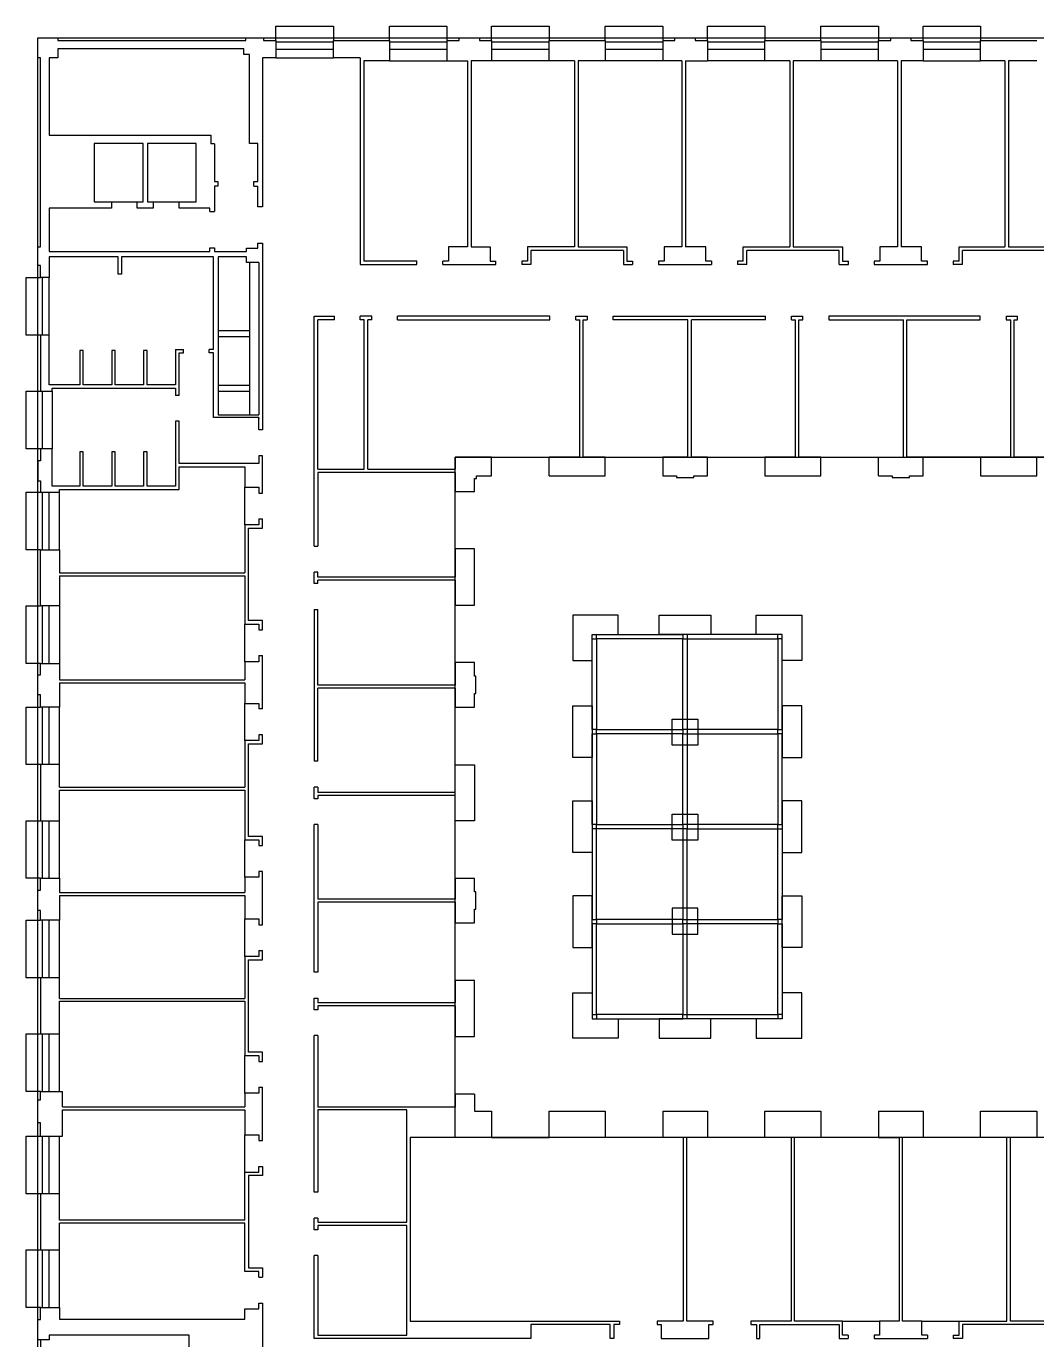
# Model space of a CAD drawing. Header units: millimetres. Extents: x -80 to 60, y -33 to 210.
# Drawn here: x -79.83 to -44.71, y 164.02 to 209.67 of the extents above; entities that cross this region are included whole.
import ezdxf

# ---------------------------------------------------------------- set-up
doc = ezdxf.new("R2010")
doc.units = ezdxf.units.MM
doc.header["$MEASUREMENT"] = 0
doc.linetypes.add('HIDDEN', pattern=[9.525, 6.35, -3.175])
doc.layers.add('M', color=7, linetype='Continuous')
doc.layers.add('valid_area', color=140, linetype='Continuous')

msp = doc.modelspace()

# ---------------------------------------------------------------- linework, layer by layer
at = {"layer": 'M'}
for p, q in [((-71.158, 209.171), (-71.158, 209.671)), ((-71.158, 209.671), (-69.158, 209.671)), ((-69.158, 209.671), (-69.158, 209.171)), ((-67.208, 209.671), (-65.208, 209.671)), ((-67.208, 209.171), (-67.208, 209.671)), ((-65.208, 209.671), (-65.208, 209.171)), ((-63.658, 209.671), (-61.658, 209.671)), ((-63.658, 209.171), (-63.658, 209.671)), ((-61.658, 209.671), (-61.658, 209.171)), ((-59.708, 209.671), (-57.708, 209.671)), ((-59.708, 209.171), (-59.708, 209.671)), ((-57.708, 209.671), (-57.708, 209.171)), ((-56.158, 209.171), (-56.158, 209.671)), ((-56.158, 209.671), (-54.158, 209.671)), ((-54.158, 209.671), (-54.158, 209.171)), ((-52.208, 209.171), (-52.208, 209.671)), ((-52.208, 209.671), (-50.208, 209.671)), ((-50.208, 209.671), (-50.208, 209.171)), ((-48.658, 209.171), (-48.658, 209.671)), ((-48.658, 209.671), (-46.658, 209.671)), ((-46.658, 209.671), (-46.658, 209.171)), ((-79.433, 209.271), (-78.733, 209.271)), ((-79.433, 208.571), (-79.433, 209.271)), ((-78.733, 209.271), (-72.203, 209.271)), ((-78.733, 209.271), (-78.733, 209.171)), ((-78.733, 209.171), (-72.203, 209.171)), ((-72.203, 209.171), (-72.203, 209.271)), ((-72.203, 209.271), (-71.583, 209.271)), ((-71.583, 209.271), (-71.583, 209.171)), ((-71.583, 209.171), (-71.158, 209.171)), ((-71.158, 209.171), (-71.158, 208.571)), ((-69.158, 209.121), (-71.158, 209.121)), ((-69.158, 209.171), (-67.208, 209.171)), ((-69.158, 208.571), (-69.158, 209.171)), ((-67.208, 209.171), (-67.208, 208.471)), ((-65.208, 209.121), (-67.208, 209.121)), ((-65.208, 209.171), (-64.783, 209.171)), ((-65.208, 209.171), (-65.208, 208.471)), ((-64.783, 209.271), (-64.083, 209.271)), ((-64.783, 209.171), (-64.783, 209.271)), ((-64.083, 209.271), (-64.083, 209.171)), ((-64.083, 209.171), (-63.658, 209.171)), ((-63.658, 209.171), (-63.658, 208.471)), ((-61.658, 209.121), (-63.658, 209.121)), ((-61.658, 209.171), (-59.708, 209.171)), ((-61.658, 208.471), (-61.658, 209.171)), ((-59.708, 209.171), (-59.708, 208.471)), ((-57.708, 209.121), (-59.708, 209.121)), ((-57.708, 209.171), (-57.283, 209.171)), ((-57.708, 209.171), (-57.708, 208.471)), ((-57.283, 209.271), (-56.583, 209.271)), ((-57.283, 209.171), (-57.283, 209.271)), ((-56.583, 209.271), (-56.583, 209.171)), ((-56.583, 209.171), (-56.158, 209.171)), ((-56.158, 209.171), (-56.158, 208.471)), ((-54.158, 209.121), (-56.158, 209.121)), ((-54.158, 209.171), (-52.208, 209.171)), ((-54.158, 208.471), (-54.158, 209.171)), ((-52.208, 209.171), (-52.208, 208.471)), ((-50.208, 209.121), (-52.208, 209.121)), ((-50.208, 209.171), (-49.783, 209.171)), ((-50.208, 208.471), (-50.208, 209.171)), ((-49.783, 209.271), (-49.083, 209.271)), ((-49.783, 209.171), (-49.783, 209.271)), ((-49.083, 209.271), (-49.083, 209.171)), ((-49.083, 209.171), (-48.658, 209.171)), ((-48.658, 209.171), (-48.658, 208.471)), ((-46.658, 209.121), (-48.658, 209.121)), ((-46.658, 209.171), (-44.708, 209.171)), ((-46.658, 208.471), (-46.658, 209.171)), ((-78.733, 208.891), (-78.733, 208.571)), ((-72.273, 208.891), (-78.733, 208.891)), ((-72.273, 208.691), (-72.273, 208.891)), ((-72.073, 208.691), (-72.273, 208.691)), ((-72.073, 205.591), (-72.073, 208.691)), ((-71.158, 208.871), (-69.158, 208.871)), ((-67.208, 208.871), (-65.208, 208.871)), ((-63.658, 208.871), (-61.658, 208.871)), ((-59.708, 208.871), (-57.708, 208.871)), ((-56.158, 208.871), (-54.158, 208.871)), ((-52.208, 208.871), (-50.208, 208.871)), ((-48.658, 208.871), (-46.658, 208.871)), ((-79.433, 202.001), (-79.433, 208.571)), ((-79.333, 208.571), (-79.433, 208.571)), ((-79.333, 202.001), (-79.333, 208.571)), ((-78.733, 208.571), (-79.033, 208.571)), ((-79.033, 208.571), (-79.033, 205.891)), ((-71.623, 208.571), (-71.623, 203.391)), ((-71.158, 208.571), (-71.623, 208.571)), ((-71.158, 208.571), (-69.158, 208.571)), ((-68.223, 208.571), (-69.158, 208.571)), ((-68.223, 208.571), (-68.223, 201.391)), ((-68.103, 208.471), (-68.103, 201.511)), ((-67.208, 208.471), (-68.103, 208.471)), ((-67.208, 208.471), (-65.208, 208.471)), ((-65.208, 208.471), (-64.493, 208.471)), ((-64.493, 208.471), (-64.493, 202.001)), ((-64.373, 208.471), (-64.373, 202.001)), ((-63.658, 208.471), (-64.373, 208.471)), ((-61.658, 208.471), (-63.658, 208.471)), ((-60.773, 208.471), (-61.658, 208.471)), ((-60.773, 208.471), (-60.773, 202.001)), ((-60.653, 208.471), (-60.653, 202.001)), ((-59.708, 208.471), (-60.653, 208.471)), ((-57.708, 208.471), (-59.708, 208.471)), ((-57.043, 208.471), (-57.708, 208.471)), ((-57.043, 208.471), (-57.043, 202.001)), ((-56.923, 208.471), (-56.923, 202.001)), ((-56.923, 208.471), (-56.158, 208.471)), ((-54.158, 208.471), (-56.158, 208.471)), ((-53.293, 208.471), (-54.158, 208.471)), ((-53.293, 208.471), (-53.293, 202.001)), ((-53.173, 208.471), (-53.173, 202.001)), ((-52.208, 208.471), (-53.173, 208.471)), ((-50.208, 208.471), (-52.208, 208.471)), ((-49.543, 208.471), (-50.208, 208.471)), ((-49.543, 208.471), (-49.543, 202.001)), ((-49.423, 208.471), (-49.423, 202.001)), ((-48.658, 208.471), (-49.423, 208.471)), ((-48.658, 208.471), (-46.658, 208.471)), ((-45.813, 208.471), (-46.658, 208.471)), ((-45.813, 208.471), (-45.813, 202.001)), ((-45.693, 208.471), (-45.693, 202.001)), ((-44.708, 208.471), (-45.693, 208.471)), ((-79.033, 205.891), (-73.423, 205.891)), ((-73.423, 205.891), (-73.423, 205.584)), ((-73.293, 205.584), (-73.423, 205.584)), ((-73.293, 205.584), (-73.293, 204.279)), ((-71.783, 205.591), (-72.073, 205.591)), ((-71.783, 204.279), (-71.783, 205.591)), ((-73.293, 204.279), (-73.179, 204.279)), ((-73.293, 204.119), (-73.293, 203.233)), ((-73.179, 204.119), (-73.293, 204.119)), ((-73.179, 204.279), (-73.179, 204.119)), ((-71.919, 204.279), (-71.783, 204.279)), ((-71.919, 204.119), (-71.919, 204.279)), ((-71.919, 204.119), (-71.783, 204.119)), ((-71.783, 203.391), (-71.783, 204.119)), ((-79.033, 203.346), (-79.033, 201.846)), ((-76.873, 203.346), (-79.033, 203.346)), ((-76.873, 203.566), (-75.973, 203.566)), ((-76.873, 203.566), (-76.873, 203.346)), ((-75.973, 203.566), (-75.773, 203.566)), ((-75.973, 203.346), (-75.973, 203.566)), ((-75.423, 203.346), (-75.973, 203.346)), ((-75.623, 203.566), (-75.423, 203.566)), ((-75.423, 203.566), (-74.523, 203.566)), ((-75.423, 203.566), (-75.423, 203.346)), ((-74.523, 203.346), (-74.523, 203.566)), ((-73.453, 203.346), (-74.523, 203.346)), ((-73.453, 203.233), (-73.453, 203.346)), ((-73.453, 203.233), (-73.293, 203.233)), ((-71.623, 203.391), (-71.783, 203.391)), ((-79.433, 202.001), (-79.333, 202.001)), ((-79.433, 201.361), (-79.433, 202.001)), ((-79.033, 201.846), (-73.453, 201.846)), ((-73.453, 201.973), (-73.293, 201.973)), ((-73.453, 201.846), (-73.453, 201.973)), ((-73.293, 201.973), (-73.293, 201.846)), ((-73.293, 201.846), (-72.183, 201.846)), ((-72.183, 201.958), (-71.783, 201.958)), ((-72.183, 201.846), (-72.183, 201.958)), ((-71.783, 202.131), (-71.623, 202.131)), ((-71.783, 201.958), (-71.783, 202.131)), ((-71.623, 202.131), (-71.623, 195.643)), ((-65.158, 202.001), (-65.158, 201.511)), ((-64.493, 202.001), (-65.158, 202.001)), ((-64.373, 202.001), (-63.708, 202.001)), ((-63.708, 202.001), (-63.708, 201.511)), ((-62.409, 202.001), (-62.409, 201.511)), ((-60.773, 202.001), (-62.408, 202.001)), ((-62.289, 201.881), (-62.289, 201.391)), ((-59.078, 201.881), (-62.289, 201.881)), ((-60.653, 202.001), (-58.958, 202.001)), ((-59.078, 201.881), (-59.078, 201.391)), ((-58.958, 202.001), (-58.958, 201.511)), ((-57.658, 202.001), (-57.658, 201.511)), ((-57.043, 202.001), (-57.658, 202.001)), ((-56.208, 202.001), (-56.923, 202.001)), ((-56.208, 201.511), (-56.208, 202.001)), ((-54.909, 202.001), (-53.293, 202.001)), ((-54.909, 201.511), (-54.909, 202.001)), ((-54.789, 201.391), (-54.789, 201.881)), ((-51.577, 201.881), (-54.789, 201.881)), ((-53.173, 202.001), (-51.458, 202.001)), ((-51.577, 201.391), (-51.577, 201.881)), ((-51.458, 202.001), (-51.457, 201.511)), ((-49.543, 202.001), (-50.158, 202.001)), ((-50.158, 202.001), (-50.158, 201.511)), ((-48.708, 202.001), (-49.423, 202.001)), ((-48.708, 201.511), (-48.708, 202.001)), ((-47.409, 202.001), (-45.813, 202.001)), ((-47.409, 201.511), (-47.409, 202.001)), ((-47.289, 201.391), (-47.289, 201.881)), ((-44.077, 201.881), (-47.289, 201.881)), ((-45.693, 202.001), (-43.957, 202.001)), ((-79.333, 201.361), (-79.433, 201.361)), ((-79.333, 200.936), (-79.333, 201.361)), ((-76.643, 201.656), (-79.033, 201.656)), ((-79.033, 201.656), (-79.033, 200.936)), ((-76.643, 201.056), (-76.643, 201.656)), ((-76.523, 201.656), (-76.523, 201.056)), ((-73.323, 201.656), (-76.523, 201.656)), ((-73.323, 198.436), (-73.323, 201.656)), ((-72.058, 196.171), (-72.058, 201.458)), ((-68.223, 201.391), (-66.257, 201.391)), ((-66.257, 201.511), (-68.103, 201.511)), ((-66.257, 201.391), (-66.257, 201.511)), ((-65.357, 201.391), (-65.357, 201.511)), ((-65.158, 201.511), (-65.357, 201.511)), ((-65.357, 201.391), (-63.509, 201.391)), ((-63.708, 201.511), (-63.509, 201.511)), ((-63.509, 201.391), (-63.509, 201.511)), ((-62.609, 201.511), (-62.609, 201.391)), ((-62.409, 201.511), (-62.609, 201.511)), ((-62.289, 201.391), (-62.609, 201.391)), ((-59.078, 201.391), (-58.757, 201.391)), ((-58.958, 201.511), (-58.757, 201.511)), ((-58.757, 201.511), (-58.757, 201.391)), ((-57.658, 201.511), (-57.857, 201.511)), ((-57.857, 201.511), (-57.857, 201.391)), ((-57.857, 201.391), (-56.009, 201.391)), ((-56.009, 201.511), (-56.208, 201.511)), ((-56.009, 201.511), (-56.009, 201.391)), ((-54.909, 201.511), (-55.109, 201.511)), ((-55.109, 201.511), (-55.109, 201.391)), ((-54.789, 201.391), (-55.109, 201.391)), ((-51.577, 201.391), (-51.257, 201.391)), ((-51.457, 201.511), (-51.257, 201.511)), ((-51.257, 201.391), (-51.257, 201.511)), ((-50.357, 201.511), (-50.357, 201.391)), ((-50.158, 201.511), (-50.357, 201.511)), ((-50.357, 201.391), (-48.509, 201.391)), ((-48.509, 201.511), (-48.708, 201.511)), ((-48.509, 201.391), (-48.509, 201.511)), ((-47.409, 201.511), (-47.609, 201.511)), ((-47.609, 201.511), (-47.609, 201.391)), ((-47.289, 201.391), (-47.609, 201.391)), ((-79.833, 200.936), (-79.333, 200.936)), ((-79.833, 198.936), (-79.833, 200.936)), ((-79.033, 200.936), (-79.333, 200.936)), ((-79.283, 200.936), (-79.283, 198.936)), ((-79.033, 198.936), (-79.033, 200.936)), ((-76.523, 201.056), (-76.643, 201.056)), ((-69.823, 199.591), (-69.123, 199.591)), ((-69.823, 191.601), (-69.823, 199.591)), ((-69.123, 199.471), (-69.123, 199.591)), ((-68.223, 199.471), (-68.223, 199.591)), ((-67.823, 199.591), (-68.223, 199.591)), ((-67.823, 199.471), (-67.823, 199.591)), ((-61.633, 199.591), (-66.923, 199.591)), ((-66.923, 199.471), (-66.923, 199.591)), ((-61.633, 199.471), (-61.633, 199.591)), ((-60.733, 199.591), (-60.333, 199.591)), ((-60.733, 199.471), (-60.733, 199.591)), ((-60.333, 199.591), (-60.333, 199.471)), ((-59.433, 199.591), (-54.133, 199.591)), ((-59.433, 199.471), (-59.433, 199.591)), ((-54.133, 199.471), (-54.133, 199.591)), ((-53.233, 199.471), (-53.233, 199.591)), ((-53.233, 199.591), (-52.833, 199.591)), ((-52.833, 199.471), (-52.833, 199.591)), ((-51.933, 199.591), (-51.933, 199.471)), ((-46.671, 199.591), (-51.933, 199.591)), ((-46.671, 199.471), (-46.671, 199.591)), ((-45.771, 199.591), (-45.371, 199.591)), ((-45.771, 199.591), (-45.771, 199.471)), ((-45.371, 199.471), (-45.371, 199.591)), ((-72.058, 199.081), (-73.158, 199.081)), ((-69.123, 199.471), (-69.703, 199.471)), ((-69.703, 194.281), (-69.703, 199.471)), ((-68.083, 199.471), (-68.223, 199.471)), ((-68.083, 194.281), (-68.083, 199.471)), ((-67.963, 194.281), (-67.963, 199.471)), ((-67.823, 199.471), (-67.963, 199.471)), ((-66.923, 199.471), (-61.633, 199.471)), ((-60.733, 199.471), (-60.593, 199.471)), ((-60.593, 194.691), (-60.593, 199.471)), ((-60.473, 199.471), (-60.333, 199.471)), ((-60.473, 194.691), (-60.473, 199.471)), ((-56.833, 199.471), (-59.433, 199.471)), ((-56.833, 194.691), (-56.833, 199.471)), ((-54.133, 199.471), (-56.713, 199.471)), ((-56.713, 194.691), (-56.713, 199.471)), ((-53.233, 199.471), (-53.093, 199.471)), ((-53.093, 194.691), (-53.093, 199.471)), ((-52.973, 194.691), (-52.973, 199.471)), ((-52.973, 199.471), (-52.833, 199.471)), ((-51.933, 199.471), (-49.343, 199.471)), ((-49.343, 194.691), (-49.343, 199.471)), ((-49.223, 199.471), (-46.671, 199.471)), ((-49.223, 194.691), (-49.223, 199.471)), ((-45.771, 199.471), (-45.613, 199.471)), ((-45.613, 194.691), (-45.613, 199.471)), ((-45.493, 194.691), (-45.493, 199.471)), ((-45.493, 199.471), (-45.371, 199.471)), ((-79.333, 198.936), (-79.833, 198.936)), ((-79.333, 198.936), (-79.333, 196.986)), ((-79.033, 198.936), (-79.333, 198.936)), ((-79.033, 197.206), (-79.033, 198.936)), ((-72.058, 198.881), (-73.158, 198.881)), ((-77.853, 198.406), (-77.973, 198.406)), ((-77.973, 198.406), (-77.973, 197.206)), ((-77.853, 197.206), (-77.853, 198.406)), ((-76.863, 198.406), (-76.863, 197.206)), ((-76.743, 198.406), (-76.863, 198.406)), ((-76.743, 197.206), (-76.743, 198.406)), ((-75.633, 198.406), (-75.753, 198.406)), ((-75.753, 198.406), (-75.753, 197.206)), ((-75.633, 197.206), (-75.633, 198.406)), ((-74.643, 198.436), (-74.643, 197.206)), ((-74.643, 198.436), (-74.373, 198.436)), ((-74.523, 198.316), (-74.373, 198.316)), ((-74.523, 196.841), (-74.523, 198.316)), ((-74.373, 198.316), (-74.373, 198.436)), ((-73.473, 198.316), (-73.473, 198.436)), ((-73.323, 198.436), (-73.473, 198.436)), ((-73.323, 198.316), (-73.473, 198.316)), ((-73.323, 196.071), (-73.323, 198.316)), ((-79.833, 196.986), (-79.333, 196.986)), ((-79.833, 194.986), (-79.833, 196.986)), ((-79.333, 196.986), (-78.933, 196.986)), ((-79.283, 196.986), (-79.283, 194.986)), ((-77.973, 197.206), (-79.033, 197.206)), ((-78.933, 197.096), (-74.643, 197.096)), ((-78.933, 196.986), (-78.933, 197.096)), ((-78.933, 196.986), (-78.933, 194.986)), ((-76.863, 197.206), (-77.853, 197.206)), ((-75.753, 197.206), (-76.743, 197.206)), ((-74.643, 197.206), (-75.633, 197.206)), ((-74.643, 197.096), (-74.643, 196.841)), ((-74.523, 196.841), (-74.643, 196.841)), ((-72.058, 197.181), (-73.158, 197.181)), ((-72.058, 196.981), (-73.158, 196.981)), ((-74.643, 195.941), (-74.643, 193.686)), ((-74.523, 195.941), (-74.643, 195.941)), ((-74.523, 194.471), (-74.523, 195.941)), ((-71.743, 196.071), (-73.323, 196.071)), ((-71.743, 196.071), (-71.743, 196.043)), ((-71.743, 195.643), (-71.743, 196.071)), ((-71.623, 195.643), (-71.743, 195.643)), ((-79.333, 194.986), (-79.833, 194.986)), ((-78.933, 194.986), (-79.333, 194.986)), ((-79.333, 194.986), (-79.333, 194.571)), ((-78.933, 193.686), (-78.933, 194.986)), ((-79.433, 194.571), (-79.433, 193.871)), ((-79.333, 194.571), (-79.433, 194.571)), ((-77.973, 194.886), (-77.973, 193.686)), ((-77.853, 194.886), (-77.973, 194.886)), ((-77.853, 193.686), (-77.853, 194.886)), ((-76.743, 194.886), (-76.863, 194.886)), ((-76.863, 194.886), (-76.863, 193.686)), ((-76.743, 193.686), (-76.743, 194.886)), ((-75.753, 194.886), (-75.753, 193.686)), ((-75.633, 194.886), (-75.753, 194.886)), ((-75.633, 193.686), (-75.633, 194.886)), ((-71.743, 194.471), (-74.523, 194.471)), ((-71.743, 194.743), (-71.743, 194.471)), ((-71.623, 194.743), (-71.743, 194.743)), ((-71.623, 193.446), (-71.623, 194.743)), ((-64.923, 194.691), (-64.923, 194.281)), ((-63.658, 194.691), (-64.923, 194.691)), ((-63.658, 194.691), (-61.658, 194.691)), ((-63.658, 194.041), (-63.658, 194.691)), ((-60.593, 194.691), (-61.658, 194.691)), ((-61.658, 194.041), (-61.658, 194.691)), ((-59.708, 194.691), (-60.473, 194.691)), ((-59.708, 194.041), (-59.708, 194.691)), ((-59.708, 194.691), (-57.708, 194.691)), ((-57.708, 194.691), (-57.708, 194.041)), ((-56.833, 194.691), (-57.708, 194.691)), ((-56.158, 194.691), (-56.713, 194.691)), ((-56.158, 194.041), (-56.158, 194.691)), ((-56.158, 194.691), (-54.158, 194.691)), ((-54.158, 194.691), (-54.158, 194.041)), ((-53.093, 194.691), (-54.158, 194.691)), ((-52.208, 194.691), (-52.973, 194.691)), ((-52.208, 194.041), (-52.208, 194.691)), ((-52.208, 194.691), (-50.208, 194.691)), ((-50.208, 194.041), (-50.208, 194.691)), ((-50.208, 194.691), (-49.343, 194.691)), ((-48.658, 194.691), (-49.223, 194.691)), ((-48.658, 194.041), (-48.658, 194.691)), ((-46.658, 194.691), (-48.658, 194.691)), ((-46.658, 194.691), (-46.658, 194.041)), ((-45.613, 194.691), (-46.658, 194.691)), ((-44.708, 194.691), (-45.493, 194.691)), ((-44.708, 194.041), (-44.708, 194.691)), ((-42.708, 194.691), (-44.708, 194.691)), ((-74.523, 194.356), (-72.233, 194.356)), ((-74.523, 193.576), (-74.523, 194.356)), ((-72.233, 194.356), (-72.233, 193.656)), ((-69.703, 194.281), (-68.083, 194.281)), ((-69.703, 194.161), (-69.703, 191.601)), ((-64.923, 194.161), (-69.703, 194.161)), ((-67.963, 194.281), (-64.923, 194.281)), ((-64.923, 194.161), (-64.923, 193.506)), ((-64.183, 193.951), (-64.183, 194.041)), ((-64.183, 194.041), (-63.658, 194.041)), ((-61.658, 194.041), (-59.708, 194.041)), ((-57.708, 194.041), (-57.233, 194.041)), ((-57.233, 194.041), (-57.233, 193.991)), ((-56.633, 194.041), (-56.158, 194.041)), ((-56.633, 193.991), (-56.633, 194.041)), ((-54.158, 194.041), (-52.208, 194.041)), ((-50.208, 194.041), (-49.733, 194.041)), ((-49.733, 194.041), (-49.733, 193.991)), ((-49.133, 194.041), (-48.658, 194.041)), ((-49.133, 193.991), (-49.133, 194.041)), ((-46.658, 194.041), (-44.708, 194.041)), ((-79.433, 193.871), (-79.333, 193.871)), ((-79.333, 193.871), (-79.333, 193.476)), ((-77.973, 193.686), (-78.933, 193.686)), ((-78.673, 193.476), (-78.673, 193.576)), ((-78.673, 193.576), (-74.523, 193.576)), ((-76.863, 193.686), (-77.853, 193.686)), ((-75.753, 193.686), (-76.743, 193.686)), ((-74.643, 193.686), (-75.633, 193.686)), ((-72.233, 193.656), (-71.743, 193.656)), ((-71.743, 193.656), (-71.743, 193.446)), ((-64.253, 193.951), (-64.183, 193.951)), ((-64.253, 193.506), (-64.253, 193.951)), ((-57.233, 193.991), (-56.633, 193.991)), ((-49.733, 193.991), (-49.133, 193.991)), ((-79.833, 193.476), (-79.333, 193.476)), ((-79.833, 191.476), (-79.833, 193.476)), ((-79.333, 193.476), (-78.673, 193.476)), ((-79.283, 193.476), (-79.283, 191.476)), ((-79.033, 191.476), (-79.033, 193.476)), ((-78.673, 191.476), (-78.673, 193.476)), ((-71.743, 193.446), (-71.623, 193.446)), ((-64.923, 191.506), (-64.923, 193.506)), ((-64.923, 193.506), (-64.253, 193.506)), ((-72.233, 192.346), (-72.233, 190.676)), ((-71.743, 192.346), (-72.233, 192.346)), ((-72.113, 192.226), (-71.623, 192.226)), ((-72.113, 189.016), (-72.113, 192.226)), ((-71.743, 192.546), (-71.623, 192.546)), ((-71.743, 192.546), (-71.743, 192.346)), ((-71.623, 192.226), (-71.623, 192.546)), ((-79.333, 191.476), (-79.833, 191.476)), ((-79.333, 191.476), (-78.673, 191.476)), ((-79.333, 189.526), (-79.333, 191.476)), ((-78.673, 191.476), (-78.673, 190.676)), ((-69.823, 191.601), (-69.703, 191.601)), ((-64.923, 191.506), (-64.923, 190.521)), ((-64.253, 191.506), (-64.923, 191.506)), ((-64.253, 189.556), (-64.253, 191.506)), ((-78.673, 190.676), (-72.233, 190.676)), ((-78.673, 190.576), (-78.673, 189.526)), ((-78.673, 190.576), (-72.233, 190.576)), ((-72.233, 190.576), (-72.233, 188.896)), ((-69.823, 190.301), (-69.823, 190.701)), ((-69.703, 190.701), (-69.823, 190.701)), ((-69.703, 190.521), (-69.703, 190.701)), ((-64.923, 190.521), (-69.703, 190.521)), ((-64.923, 190.421), (-69.703, 190.421)), ((-69.703, 190.301), (-69.703, 190.421)), ((-64.923, 190.421), (-64.923, 189.556)), ((-69.703, 190.301), (-69.823, 190.301)), ((-79.833, 189.526), (-79.333, 189.526)), ((-79.833, 187.526), (-79.833, 189.526)), ((-78.673, 189.526), (-79.333, 189.526)), ((-79.283, 189.526), (-79.283, 187.526)), ((-79.033, 187.526), (-79.033, 189.526)), ((-78.673, 189.526), (-78.673, 187.526)), ((-64.923, 187.556), (-64.923, 189.556)), ((-64.923, 189.556), (-64.253, 189.556)), ((-71.623, 189.016), (-72.113, 189.016)), ((-71.623, 188.696), (-71.623, 189.016)), ((-69.823, 189.401), (-69.703, 189.401)), ((-69.823, 189.401), (-69.823, 184.125)), ((-69.703, 186.771), (-69.703, 189.401)), ((-60.838, 189.208), (-60.838, 187.628)), ((-59.258, 189.208), (-60.838, 189.208)), ((-59.258, 188.528), (-59.258, 189.208)), ((-57.833, 189.208), (-56.033, 189.208)), ((-57.833, 188.528), (-57.833, 189.208)), ((-56.033, 189.208), (-56.033, 188.528)), ((-54.458, 189.208), (-52.878, 189.208)), ((-54.458, 188.528), (-54.458, 189.208)), ((-52.878, 189.208), (-52.878, 187.628)), ((-72.233, 188.896), (-71.743, 188.896)), ((-71.743, 188.896), (-71.743, 188.696)), ((-71.743, 188.696), (-71.623, 188.696)), ((-60.158, 188.528), (-59.258, 188.528)), ((-60.158, 187.628), (-60.158, 188.528)), ((-60.158, 188.378), (-60.008, 188.378)), ((-60.158, 185.228), (-60.158, 188.378)), ((-60.008, 188.378), (-60.008, 188.528)), ((-60.008, 188.528), (-57.008, 188.528)), ((-57.008, 188.378), (-60.008, 188.378)), ((-60.008, 188.378), (-60.008, 185.228)), ((-56.033, 188.528), (-57.833, 188.528)), ((-57.008, 188.528), (-57.008, 188.378)), ((-57.008, 188.378), (-56.858, 188.378)), ((-57.008, 185.228), (-57.008, 188.378)), ((-56.858, 188.528), (-56.858, 188.378)), ((-53.708, 188.528), (-56.858, 188.528)), ((-56.858, 188.378), (-53.708, 188.378)), ((-56.858, 188.378), (-56.858, 185.228)), ((-53.558, 188.528), (-54.458, 188.528)), ((-53.708, 188.378), (-53.708, 188.528)), ((-53.708, 188.378), (-53.708, 185.228)), ((-53.558, 188.378), (-53.708, 188.378)), ((-53.558, 187.628), (-53.558, 188.528)), ((-53.558, 185.228), (-53.558, 188.378)), ((-71.743, 187.796), (-71.743, 187.586)), ((-71.743, 187.796), (-71.623, 187.796)), ((-71.623, 185.946), (-71.623, 187.796)), ((-60.838, 187.628), (-60.158, 187.628)), ((-52.878, 187.628), (-53.558, 187.628)), ((-79.333, 187.526), (-79.833, 187.526)), ((-79.333, 187.526), (-78.673, 187.526)), ((-79.333, 187.131), (-79.333, 187.526)), ((-78.673, 187.526), (-78.673, 186.956)), ((-71.743, 187.586), (-72.233, 187.586)), ((-72.233, 187.586), (-72.233, 186.956)), ((-64.923, 187.556), (-64.923, 186.771)), ((-64.253, 187.556), (-64.923, 187.556)), ((-64.253, 187.081), (-64.253, 187.556)), ((-79.433, 187.131), (-79.333, 187.131)), ((-79.433, 186.431), (-79.433, 187.131)), ((-78.673, 186.956), (-72.233, 186.956)), ((-78.673, 186.856), (-72.233, 186.856)), ((-78.673, 186.856), (-78.673, 186.011)), ((-72.233, 186.856), (-72.233, 186.136)), ((-64.923, 186.771), (-69.703, 186.771)), ((-64.203, 187.081), (-64.253, 187.081)), ((-64.203, 186.481), (-64.203, 187.081)), ((-79.333, 186.431), (-79.433, 186.431)), ((-79.333, 186.011), (-79.333, 186.431)), ((-64.923, 186.671), (-69.703, 186.671)), ((-69.703, 184.125), (-69.703, 186.671)), ((-64.923, 186.671), (-64.923, 186.006)), ((-64.253, 186.481), (-64.203, 186.481)), ((-64.253, 186.006), (-64.253, 186.481)), ((-79.833, 186.011), (-79.333, 186.011)), ((-79.833, 184.011), (-79.833, 186.011)), ((-78.673, 186.011), (-79.333, 186.011)), ((-79.283, 186.011), (-79.283, 184.011)), ((-79.033, 184.011), (-79.033, 186.011)), ((-78.673, 184.011), (-78.673, 186.011)), ((-72.233, 186.136), (-71.743, 186.136)), ((-71.743, 186.136), (-71.743, 185.946)), ((-71.623, 185.946), (-71.743, 185.946)), ((-64.923, 186.006), (-64.253, 186.006)), ((-64.923, 184.006), (-64.923, 186.006)), ((-60.838, 186.053), (-60.158, 186.053)), ((-60.838, 184.253), (-60.838, 186.053)), ((-60.158, 186.053), (-60.158, 184.253)), ((-52.878, 186.053), (-53.558, 186.053)), ((-53.558, 186.053), (-53.558, 184.253)), ((-52.878, 184.253), (-52.878, 186.053)), ((-57.383, 185.589), (-56.483, 185.589)), ((-57.383, 184.689), (-57.383, 185.589)), ((-56.483, 185.589), (-56.483, 184.689)), ((-71.623, 185.046), (-71.743, 185.046)), ((-71.743, 185.046), (-71.743, 184.846)), ((-71.623, 184.726), (-71.623, 185.046)), ((-60.008, 185.228), (-60.158, 185.228)), ((-60.158, 185.078), (-60.008, 185.078)), ((-60.158, 181.928), (-60.158, 185.078)), ((-60.008, 185.078), (-60.008, 185.228)), ((-60.008, 185.228), (-57.008, 185.228)), ((-57.008, 185.078), (-60.008, 185.078)), ((-60.008, 185.078), (-60.008, 181.928)), ((-56.858, 185.228), (-57.008, 185.228)), ((-57.008, 185.228), (-57.008, 185.078)), ((-57.008, 185.078), (-56.858, 185.078)), ((-57.008, 181.928), (-57.008, 185.078)), ((-56.858, 185.228), (-56.858, 185.078)), ((-53.708, 185.228), (-56.858, 185.228)), ((-56.858, 185.078), (-56.858, 181.928)), ((-56.858, 185.078), (-53.708, 185.078)), ((-53.708, 185.228), (-53.558, 185.228)), ((-53.708, 185.078), (-53.708, 185.228)), ((-53.708, 185.078), (-53.708, 181.928)), ((-53.558, 185.078), (-53.708, 185.078)), ((-53.558, 181.928), (-53.558, 185.078)), ((-72.233, 184.846), (-72.233, 183.226)), ((-71.743, 184.846), (-72.233, 184.846)), ((-72.113, 181.516), (-72.113, 184.726)), ((-72.113, 184.726), (-71.623, 184.726)), ((-56.483, 184.689), (-57.383, 184.689)), ((-79.333, 184.011), (-79.833, 184.011)), ((-79.333, 184.011), (-79.333, 182.061)), ((-78.673, 184.011), (-79.333, 184.011)), ((-78.673, 183.226), (-78.673, 184.011)), ((-69.703, 184.125), (-69.823, 184.125)), ((-64.923, 184.006), (-64.253, 184.006)), ((-64.923, 183.041), (-64.923, 184.006)), ((-64.253, 184.006), (-64.253, 182.056)), ((-60.158, 184.253), (-60.838, 184.253)), ((-53.558, 184.253), (-52.878, 184.253)), ((-78.673, 183.226), (-72.233, 183.226)), ((-78.673, 182.061), (-78.673, 183.126)), ((-78.673, 183.126), (-72.233, 183.126)), ((-72.233, 183.126), (-72.233, 181.396)), ((-69.823, 182.825), (-69.823, 183.225)), ((-69.703, 183.225), (-69.823, 183.225)), ((-69.703, 183.225), (-69.703, 183.041)), ((-69.703, 182.825), (-69.823, 182.825)), ((-64.923, 183.041), (-69.703, 183.041)), ((-69.703, 182.941), (-69.703, 182.825)), ((-64.923, 182.941), (-69.703, 182.941)), ((-64.923, 182.056), (-64.923, 182.941)), ((-60.838, 182.753), (-60.158, 182.753)), ((-60.838, 180.953), (-60.838, 182.753)), ((-60.158, 182.753), (-60.158, 180.953)), ((-53.558, 182.753), (-53.558, 180.953)), ((-52.878, 182.753), (-53.558, 182.753)), ((-52.878, 180.953), (-52.878, 182.753)), ((-57.383, 182.289), (-56.483, 182.289)), ((-57.383, 181.389), (-57.383, 182.289)), ((-56.483, 182.289), (-56.483, 181.389)), ((-79.833, 182.061), (-79.333, 182.061)), ((-79.833, 180.061), (-79.833, 182.061)), ((-79.333, 182.061), (-78.673, 182.061)), ((-79.283, 182.061), (-79.283, 180.061)), ((-79.033, 180.061), (-79.033, 182.061)), ((-78.673, 180.061), (-78.673, 182.061)), ((-69.823, 176.791), (-69.823, 181.925)), ((-69.703, 181.925), (-69.823, 181.925)), ((-69.703, 181.925), (-69.703, 179.331)), ((-64.253, 182.056), (-64.923, 182.056)), ((-64.923, 180.056), (-64.923, 182.056)), ((-60.008, 181.928), (-60.158, 181.928)), ((-60.158, 181.778), (-60.158, 178.628)), ((-60.008, 181.778), (-60.158, 181.778)), ((-60.008, 181.778), (-60.008, 181.928)), ((-60.008, 181.928), (-57.008, 181.928)), ((-57.008, 181.778), (-60.008, 181.778)), ((-60.008, 178.628), (-60.008, 181.778)), ((-57.008, 181.928), (-57.008, 181.778)), ((-56.858, 181.928), (-57.008, 181.928)), ((-57.008, 181.778), (-57.008, 178.628)), ((-56.858, 181.778), (-57.008, 181.778)), ((-56.858, 181.928), (-56.858, 181.778)), ((-53.708, 181.928), (-56.858, 181.928)), ((-56.858, 178.628), (-56.858, 181.778)), ((-56.858, 181.778), (-53.708, 181.778)), ((-53.708, 181.778), (-53.708, 181.928)), ((-53.708, 181.928), (-53.558, 181.928)), ((-53.708, 181.778), (-53.558, 181.778)), ((-53.708, 178.628), (-53.708, 181.778)), ((-53.558, 181.778), (-53.558, 178.628)), ((-72.233, 181.396), (-71.743, 181.396)), ((-71.623, 181.516), (-72.113, 181.516)), ((-71.743, 181.396), (-71.743, 181.196)), ((-71.623, 181.196), (-71.623, 181.516)), ((-56.483, 181.389), (-57.383, 181.389)), ((-71.743, 181.196), (-71.623, 181.196)), ((-60.158, 180.953), (-60.838, 180.953)), ((-53.558, 180.953), (-52.878, 180.953)), ((-79.333, 180.061), (-79.833, 180.061)), ((-79.333, 180.061), (-78.673, 180.061)), ((-79.333, 179.641), (-79.333, 180.061)), ((-78.673, 180.061), (-78.673, 179.566)), ((-72.233, 180.096), (-72.233, 179.566)), ((-71.743, 180.096), (-72.233, 180.096)), ((-71.743, 180.296), (-71.743, 180.096)), ((-71.624, 180.296), (-71.743, 180.296)), ((-71.624, 178.446), (-71.624, 180.296)), ((-64.923, 180.056), (-64.923, 179.331)), ((-64.253, 180.056), (-64.923, 180.056)), ((-64.253, 179.591), (-64.253, 180.056)), ((-79.433, 179.641), (-79.333, 179.641)), ((-79.433, 178.941), (-79.433, 179.641)), ((-78.673, 179.566), (-72.233, 179.566)), ((-78.673, 179.466), (-72.233, 179.466)), ((-78.673, 179.466), (-78.673, 178.601)), ((-72.233, 179.466), (-72.233, 178.646)), ((-64.203, 179.591), (-64.253, 179.591)), ((-64.203, 178.991), (-64.203, 179.591)), ((-60.838, 179.453), (-60.838, 177.653)), ((-60.158, 179.453), (-60.838, 179.453)), ((-60.158, 177.653), (-60.158, 179.453)), ((-53.558, 177.653), (-53.558, 179.453)), ((-53.558, 179.453), (-52.878, 179.453)), ((-52.878, 179.453), (-52.878, 177.653)), ((-64.923, 179.331), (-69.703, 179.331)), ((-69.703, 179.231), (-69.703, 176.791)), ((-64.923, 179.231), (-69.703, 179.231)), ((-64.923, 179.231), (-64.923, 178.506)), ((-64.253, 178.991), (-64.203, 178.991)), ((-64.253, 178.506), (-64.253, 178.991)), ((-56.483, 179.017), (-57.383, 179.017)), ((-57.383, 179.017), (-57.383, 178.117)), ((-56.483, 178.117), (-56.483, 179.017)), ((-79.833, 178.601), (-79.333, 178.601)), ((-79.833, 176.601), (-79.833, 178.601)), ((-79.333, 178.941), (-79.433, 178.941)), ((-79.333, 178.601), (-79.333, 178.941)), ((-78.673, 178.601), (-79.333, 178.601)), ((-79.283, 178.601), (-79.283, 176.601)), ((-79.033, 176.601), (-79.033, 178.601)), ((-78.673, 176.601), (-78.673, 178.601)), ((-72.233, 178.646), (-71.743, 178.646)), ((-71.743, 178.646), (-71.743, 178.446)), ((-64.923, 178.506), (-64.253, 178.506)), ((-64.923, 176.506), (-64.923, 178.506)), ((-60.158, 178.628), (-60.008, 178.628)), ((-60.008, 178.628), (-60.008, 178.478)), ((-57.008, 178.628), (-60.008, 178.628)), ((-57.008, 178.628), (-56.858, 178.628)), ((-57.008, 178.478), (-57.008, 178.628)), ((-56.858, 178.628), (-53.708, 178.628)), ((-56.858, 178.478), (-56.858, 178.628)), ((-53.708, 178.628), (-53.708, 178.478)), ((-53.558, 178.628), (-53.708, 178.628)), ((-71.743, 178.446), (-71.624, 178.446)), ((-60.008, 178.478), (-60.158, 178.478)), ((-60.158, 178.478), (-60.158, 175.328)), ((-60.008, 175.328), (-60.008, 178.478)), ((-60.008, 178.478), (-57.008, 178.478)), ((-57.383, 178.117), (-56.483, 178.117)), ((-56.858, 178.478), (-57.008, 178.478)), ((-57.008, 178.478), (-57.008, 175.328)), ((-56.858, 175.328), (-56.858, 178.478)), ((-53.708, 178.478), (-56.858, 178.478)), ((-53.708, 178.478), (-53.558, 178.478)), ((-53.708, 175.328), (-53.708, 178.478)), ((-53.558, 178.478), (-53.558, 175.328)), ((-60.838, 177.653), (-60.158, 177.653)), ((-52.878, 177.653), (-53.558, 177.653)), ((-72.233, 177.346), (-72.233, 175.886)), ((-71.743, 177.346), (-72.233, 177.346)), ((-72.113, 177.226), (-71.623, 177.226)), ((-72.113, 174.016), (-72.113, 177.226)), ((-71.743, 177.546), (-71.743, 177.346)), ((-71.743, 177.546), (-71.623, 177.546)), ((-71.623, 177.226), (-71.623, 177.546)), ((-69.703, 176.791), (-69.823, 176.791)), ((-79.333, 176.601), (-79.833, 176.601)), ((-79.333, 176.601), (-79.333, 174.651)), ((-78.673, 176.601), (-79.333, 176.601)), ((-78.673, 175.886), (-78.673, 176.601)), ((-64.923, 176.506), (-64.923, 175.731)), ((-64.253, 176.506), (-64.923, 176.506)), ((-64.253, 174.556), (-64.253, 176.506)), ((-78.673, 175.886), (-72.233, 175.886)), ((-78.673, 175.786), (-72.233, 175.786)), ((-78.673, 174.651), (-78.673, 175.786)), ((-72.233, 175.786), (-72.233, 173.896)), ((-69.823, 175.491), (-69.823, 175.891)), ((-69.823, 175.891), (-69.703, 175.891)), ((-69.703, 175.891), (-69.703, 175.731)), ((-60.838, 174.498), (-60.838, 176.078)), ((-60.838, 176.078), (-60.158, 176.078)), ((-60.158, 176.078), (-60.158, 175.178)), ((-53.558, 176.078), (-53.558, 175.178)), ((-52.878, 176.078), (-53.558, 176.078)), ((-52.878, 174.498), (-52.878, 176.078)), ((-69.703, 175.491), (-69.823, 175.491)), ((-64.923, 175.731), (-69.703, 175.731)), ((-69.703, 175.631), (-69.703, 175.491)), ((-64.923, 175.631), (-69.703, 175.631)), ((-64.923, 175.631), (-64.923, 174.556)), ((-60.158, 175.328), (-60.008, 175.328)), ((-60.008, 175.328), (-60.008, 175.178)), ((-57.008, 175.328), (-60.008, 175.328)), ((-57.008, 175.178), (-57.008, 175.328)), ((-57.008, 175.328), (-56.858, 175.328)), ((-56.858, 175.328), (-53.708, 175.328)), ((-56.858, 175.178), (-56.858, 175.328)), ((-53.558, 175.328), (-53.708, 175.328)), ((-53.708, 175.328), (-53.708, 175.178)), ((-60.158, 175.178), (-59.258, 175.178)), ((-60.008, 175.178), (-57.008, 175.178)), ((-59.258, 175.178), (-59.258, 174.498)), ((-56.033, 175.178), (-57.833, 175.178)), ((-57.833, 175.178), (-57.833, 174.498)), ((-53.708, 175.178), (-56.858, 175.178)), ((-56.033, 174.498), (-56.033, 175.178)), ((-54.458, 175.178), (-54.458, 174.498)), ((-53.558, 175.178), (-54.458, 175.178)), ((-79.833, 174.651), (-79.333, 174.651)), ((-79.833, 172.651), (-79.833, 174.651)), ((-79.333, 174.651), (-78.673, 174.651)), ((-79.283, 174.651), (-79.283, 172.651)), ((-79.033, 172.651), (-79.033, 174.651)), ((-78.673, 172.651), (-78.673, 174.651)), ((-69.823, 169.146), (-69.823, 174.591)), ((-69.703, 174.591), (-69.823, 174.591)), ((-69.703, 174.591), (-69.703, 172.101)), ((-64.923, 174.556), (-64.253, 174.556)), ((-64.923, 172.556), (-64.923, 174.556)), ((-59.258, 174.498), (-60.838, 174.498)), ((-57.833, 174.498), (-56.033, 174.498)), ((-54.458, 174.498), (-52.878, 174.498)), ((-71.623, 174.016), (-72.113, 174.016)), ((-71.623, 173.696), (-71.623, 174.016)), ((-72.233, 173.896), (-71.743, 173.896)), ((-71.743, 173.896), (-71.743, 173.696)), ((-71.743, 173.696), (-71.623, 173.696)), ((-79.333, 172.651), (-79.833, 172.651)), ((-79.333, 172.361), (-79.333, 172.651)), ((-79.333, 172.651), (-78.573, 172.651)), ((-78.573, 172.116), (-78.573, 172.651)), ((-72.233, 172.596), (-72.233, 172.116)), ((-71.743, 172.596), (-72.233, 172.596)), ((-71.743, 172.796), (-71.743, 172.596)), ((-71.743, 172.796), (-71.623, 172.796)), ((-71.623, 170.946), (-71.623, 172.796)), ((-79.433, 172.361), (-79.333, 172.361)), ((-79.433, 171.561), (-79.433, 172.361)), ((-78.573, 172.116), (-72.233, 172.116)), ((-64.923, 172.101), (-69.703, 172.101)), ((-64.923, 172.556), (-64.923, 172.101)), ((-64.253, 172.556), (-64.923, 172.556)), ((-64.253, 172.556), (-64.253, 171.961)), ((-78.573, 172.016), (-72.233, 172.016)), ((-78.573, 171.096), (-78.573, 172.016)), ((-72.233, 172.016), (-72.233, 171.146)), ((-69.703, 172.011), (-69.703, 169.146)), ((-66.603, 172.011), (-69.703, 172.011)), ((-66.603, 168.106), (-66.603, 172.011)), ((-64.253, 171.961), (-63.658, 171.961)), ((-63.658, 171.961), (-63.658, 171.051)), ((-61.658, 171.961), (-59.708, 171.961)), ((-61.658, 171.051), (-61.658, 171.961)), ((-59.708, 171.961), (-59.708, 171.051)), ((-57.708, 171.961), (-56.158, 171.961)), ((-57.708, 171.961), (-57.708, 171.051)), ((-56.158, 171.961), (-56.158, 171.051)), ((-54.158, 171.961), (-52.208, 171.961)), ((-54.158, 171.051), (-54.158, 171.961)), ((-52.208, 171.961), (-52.208, 171.051)), ((-50.208, 171.961), (-48.658, 171.961)), ((-50.208, 171.961), (-50.208, 171.051)), ((-48.658, 171.961), (-48.658, 171.051)), ((-46.658, 171.961), (-44.708, 171.961)), ((-46.658, 171.051), (-46.658, 171.961)), ((-44.708, 171.961), (-44.708, 171.051)), ((-79.333, 171.561), (-79.433, 171.561)), ((-79.333, 171.096), (-79.333, 171.561)), ((-79.833, 171.096), (-79.333, 171.096)), ((-79.833, 169.096), (-79.833, 171.096)), ((-79.333, 171.096), (-78.573, 171.096)), ((-79.283, 171.096), (-79.283, 169.096)), ((-79.033, 169.096), (-79.033, 171.096)), ((-78.673, 169.096), (-78.673, 171.096)), ((-72.233, 171.146), (-71.743, 171.146)), ((-71.743, 171.146), (-71.743, 170.946)), ((-71.743, 170.946), (-71.623, 170.946)), ((-66.483, 171.051), (-66.483, 164.671)), ((-63.658, 171.051), (-66.483, 171.051)), ((-63.658, 171.051), (-61.658, 171.051)), ((-59.708, 171.051), (-61.658, 171.051)), ((-57.708, 171.051), (-59.708, 171.051)), ((-56.993, 171.051), (-57.708, 171.051)), ((-56.993, 171.051), (-56.993, 164.671)), ((-56.873, 164.671), (-56.873, 171.051)), ((-56.158, 171.051), (-56.873, 171.051)), ((-54.158, 171.051), (-56.158, 171.051)), ((-53.243, 171.051), (-54.158, 171.051)), ((-53.243, 171.051), (-53.243, 164.671)), ((-53.123, 164.671), (-53.123, 171.051)), ((-52.208, 171.051), (-53.123, 171.051)), ((-50.208, 171.051), (-52.208, 171.051)), ((-50.208, 171.051), (-49.493, 171.051)), ((-49.493, 171.051), (-49.493, 164.671)), ((-49.373, 164.671), (-49.373, 171.051)), ((-48.658, 171.051), (-49.373, 171.051)), ((-46.658, 171.051), (-48.658, 171.051)), ((-45.743, 171.051), (-46.658, 171.051)), ((-45.743, 164.671), (-45.743, 171.051)), ((-44.708, 171.051), (-45.623, 171.051)), ((-45.623, 164.671), (-45.623, 171.051)), ((-72.233, 169.846), (-71.743, 169.846)), ((-72.233, 168.171), (-72.233, 169.846)), ((-71.743, 169.846), (-71.743, 170.046)), ((-71.743, 170.046), (-71.623, 170.046)), ((-71.623, 170.046), (-71.623, 169.726)), ((-72.113, 169.726), (-72.113, 166.516)), ((-71.623, 169.726), (-72.113, 169.726)), ((-79.333, 169.096), (-79.833, 169.096)), ((-79.333, 169.096), (-79.333, 167.146)), ((-78.673, 169.096), (-79.333, 169.096)), ((-78.673, 168.171), (-78.673, 169.096)), ((-69.703, 169.146), (-69.823, 169.146)), ((-72.233, 168.171), (-78.673, 168.171)), ((-72.233, 168.071), (-78.673, 168.071)), ((-78.673, 167.146), (-78.673, 168.071)), ((-72.233, 166.396), (-72.233, 168.071)), ((-69.823, 167.846), (-69.823, 168.246)), ((-69.703, 168.246), (-69.823, 168.246)), ((-69.703, 168.246), (-69.703, 168.106)), ((-69.703, 168.106), (-66.603, 168.106)), ((-69.703, 167.846), (-69.823, 167.846)), ((-69.703, 167.986), (-69.703, 167.846)), ((-66.603, 167.986), (-69.703, 167.986)), ((-66.603, 164.181), (-66.603, 167.986)), ((-79.833, 167.146), (-79.333, 167.146)), ((-79.833, 165.146), (-79.833, 167.146)), ((-79.333, 167.146), (-78.673, 167.146)), ((-79.283, 167.146), (-79.283, 165.146)), ((-79.033, 165.146), (-79.033, 167.146)), ((-78.673, 165.146), (-78.673, 167.146)), ((-69.823, 164.061), (-69.823, 166.946)), ((-69.703, 166.946), (-69.823, 166.946)), ((-69.703, 166.946), (-69.703, 164.181)), ((-71.743, 166.396), (-72.233, 166.396)), ((-72.113, 166.516), (-71.623, 166.516)), ((-71.743, 166.196), (-71.743, 166.396)), ((-71.743, 166.196), (-71.623, 166.196)), ((-71.623, 166.516), (-71.623, 166.196)), ((-71.743, 165.096), (-71.743, 165.296)), ((-71.743, 165.296), (-71.623, 165.296)), ((-71.623, 165.296), (-71.623, 158.866)), ((-79.333, 165.146), (-79.833, 165.146)), ((-79.333, 165.146), (-78.673, 165.146)), ((-79.333, 164.721), (-79.333, 165.146)), ((-78.673, 165.146), (-78.673, 164.736)), ((-72.233, 165.096), (-71.743, 165.096)), ((-72.233, 164.736), (-72.233, 165.096)), ((-79.433, 164.021), (-79.433, 164.721)), ((-79.433, 164.721), (-79.333, 164.721)), ((-78.673, 164.736), (-72.233, 164.736)), ((-66.483, 164.671), (-59.213, 164.671)), ((-62.288, 164.551), (-62.288, 164.061)), ((-59.533, 164.551), (-62.288, 164.551)), ((-59.533, 164.061), (-59.533, 164.551)), ((-59.413, 164.551), (-59.413, 164.061)), ((-59.213, 164.551), (-59.413, 164.551)), ((-59.213, 164.671), (-59.213, 164.551)), ((-57.903, 164.671), (-57.903, 164.551)), ((-56.993, 164.671), (-57.903, 164.671)), ((-57.903, 164.551), (-57.758, 164.551)), ((-57.758, 164.551), (-57.758, 164.061)), ((-55.958, 164.671), (-56.873, 164.671)), ((-56.108, 164.551), (-55.958, 164.551)), ((-56.108, 164.061), (-56.108, 164.551)), ((-55.958, 164.551), (-55.958, 164.671)), ((-53.243, 164.671), (-54.648, 164.671)), ((-54.648, 164.671), (-54.648, 164.551)), ((-54.648, 164.551), (-54.453, 164.551)), ((-54.453, 164.551), (-54.453, 164.061)), ((-54.333, 164.551), (-51.578, 164.551)), ((-54.333, 164.061), (-54.333, 164.551)), ((-51.458, 164.671), (-53.123, 164.671)), ((-51.578, 164.551), (-51.578, 164.061)), ((-51.458, 164.181), (-51.458, 164.671)), ((-51.458, 164.671), (-50.168, 164.671)), ((-50.168, 164.671), (-50.168, 164.181)), ((-49.493, 164.671), (-50.168, 164.671)), ((-48.698, 164.671), (-49.373, 164.671)), ((-48.698, 164.181), (-48.698, 164.671)), ((-48.698, 164.671), (-47.408, 164.671)), ((-47.408, 164.671), (-45.743, 164.671)), ((-47.408, 164.181), (-47.408, 164.671)), ((-47.288, 164.551), (-47.288, 164.061)), ((-44.078, 164.551), (-47.288, 164.551)), ((-43.958, 164.671), (-45.623, 164.671)), ((-79.033, 164.021), (-79.433, 164.021)), ((-79.333, 157.221), (-79.332, 164.021)), ((-79.033, 164.181), (-79.033, 164.021)), ((-74.173, 164.181), (-79.033, 164.181)), ((-74.173, 158.801), (-74.173, 164.181)), ((-62.288, 164.061), (-69.823, 164.061)), ((-69.703, 164.181), (-66.603, 164.181)), ((-59.413, 164.061), (-59.533, 164.061)), ((-57.758, 164.061), (-56.108, 164.061)), ((-54.453, 164.061), (-54.333, 164.061)), ((-51.578, 164.061), (-51.258, 164.061)), ((-51.258, 164.181), (-51.458, 164.181)), ((-51.258, 164.181), (-51.258, 164.061)), ((-50.168, 164.181), (-50.358, 164.181)), ((-50.358, 164.181), (-50.358, 164.061)), ((-50.358, 164.061), (-48.508, 164.061)), ((-48.508, 164.181), (-48.698, 164.181)), ((-48.508, 164.181), (-48.508, 164.061)), ((-47.608, 164.181), (-47.608, 164.061)), ((-47.608, 164.181), (-47.408, 164.181)), ((-47.288, 164.061), (-47.608, 164.061))]:
    msp.add_line(p, q, dxfattribs=at)
at = {"layer": 'M', "linetype": 'HIDDEN'}
for p, q in [((-77.473, 205.591), (-77.473, 203.566)), ((-75.773, 205.591), (-77.473, 205.591)), ((-75.773, 203.566), (-75.773, 205.591)), ((-75.623, 205.591), (-75.623, 203.566)), ((-73.923, 205.591), (-75.623, 205.591)), ((-73.923, 203.566), (-73.923, 205.591)), ((-77.473, 203.566), (-76.873, 203.566)), ((-74.523, 203.566), (-73.923, 203.566)), ((-73.158, 201.656), (-73.158, 196.171)), ((-72.183, 201.656), (-73.158, 201.656)), ((-72.183, 201.458), (-72.183, 201.656)), ((-71.743, 201.458), (-72.183, 201.458)), ((-71.743, 201.458), (-71.743, 196.171)), ((-73.158, 196.171), (-71.743, 196.171)), ((-72.233, 192.346), (-72.233, 193.656)), ((-72.233, 187.586), (-72.233, 188.896)), ((-72.233, 184.846), (-72.233, 186.136)), ((-72.233, 180.096), (-72.233, 181.396)), ((-72.233, 177.346), (-72.233, 178.646)), ((-72.233, 172.596), (-72.233, 173.896)), ((-72.233, 169.846), (-72.233, 171.146))]:
    msp.add_line(p, q, dxfattribs=at)
at = {"layer": 'valid_area'}
for points in [[(-79.268, -32.063), (-79.268, 12.407), (-68.003, 12.407), (-68.003, 29.371), (-79.433, 29.271), (-79.433, 209.271), (-11.933, 209.271), (-11.933, 29.271), (-23.393, 29.371), (-23.373, 11.738), (59.027, 11.837), (59.027, -32.062), (-79.268, -32.063)], [(-64.923, 194.691), (-26.413, 194.691), (-26.413, 171.051), (-64.919, 171.051), (-64.923, 194.691)]]:
    msp.add_lwpolyline(points, dxfattribs=at)

doc.saveas('drawing.dxf')
